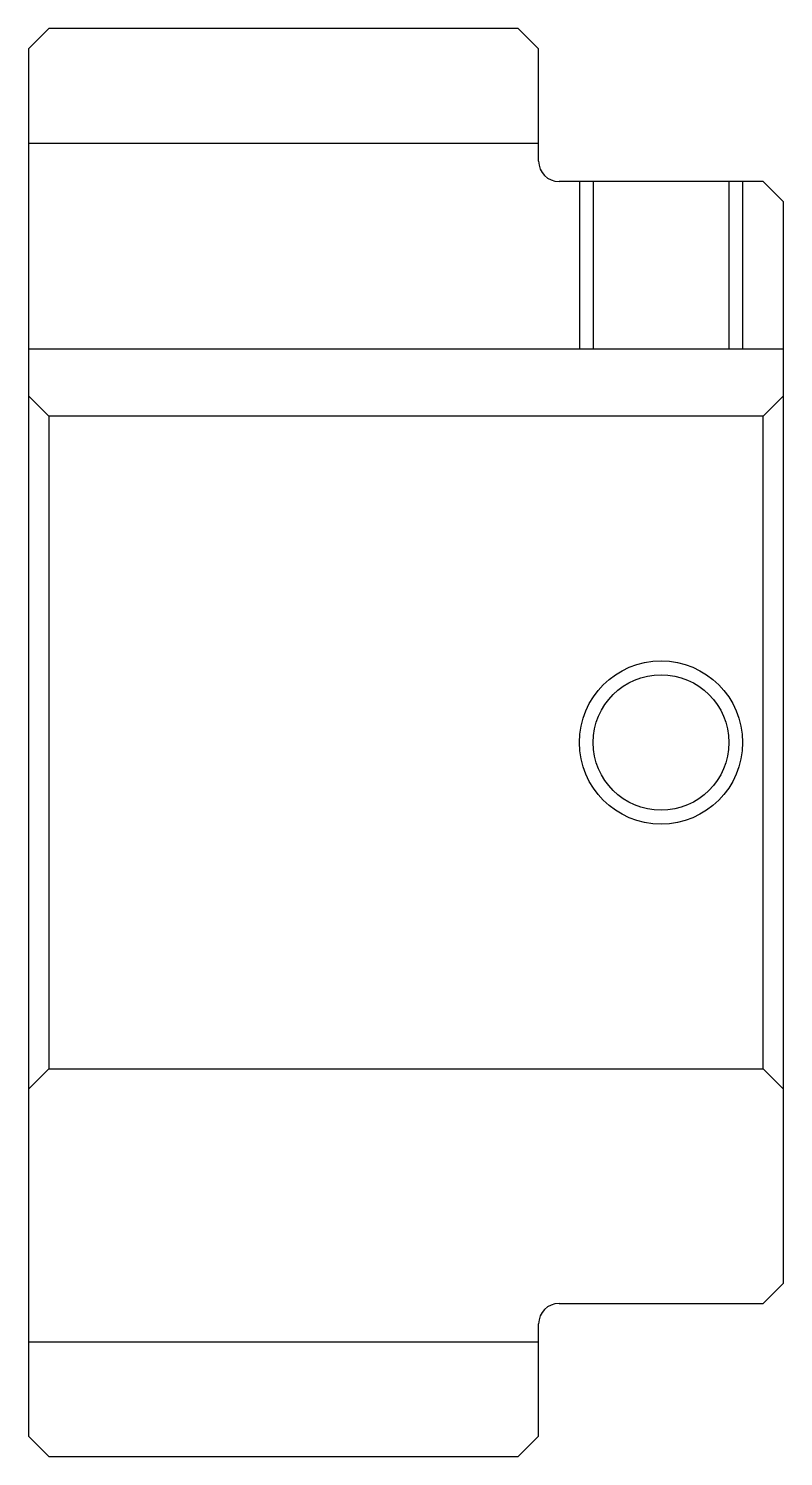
# Model space of a CAD drawing. Header units: metres. Extents: x 162 to 410, y 128 to 198.
# Drawn here: x 162 to 199, y 128 to 198 of the extents above.
import ezdxf

# ---------------------------------------------------------------- set-up
doc = ezdxf.new("R2010")
doc.units = ezdxf.units.M

msp = doc.modelspace()

# ---------------------------------------------------------------- linework, layer by layer
at = {"color": 4}
for p, q in [((162, 192.375), (187, 192.375)), ((162, 182.300003), (199, 182.300003)), ((198, 179), (199, 180)), ((163, 179), (163, 147)), ((198, 147), (199, 146)), ((162, 133.625), (187, 133.625))]:
    msp.add_line(p, q, dxfattribs=at)
for points in [[(187, 191.5), (187, 197), (186, 198), (163, 198), (162, 197), (162, 146)], [(188, 135.5), (198, 135.5), (199, 136.5), (199, 189.5), (198, 190.5), (188, 190.5)], [(189, 190.5), (189, 182.300003)], [(189.675003, 190.5), (189.675003, 182.300003)], [(196.324997, 190.5), (196.324997, 182.300003)], [(197, 190.5), (197, 182.300003)], [(162, 146), (163, 147), (198, 147), (198, 179), (163, 179), (162, 180)], [(162, 146), (162, 129), (163, 128), (186, 128), (187, 129), (187, 134.5)]]:
    msp.add_lwpolyline(points, dxfattribs=at)
at = {"color": 7}
msp.add_circle((193, 163), 4, dxfattribs=at)
at = {"color": 4}
msp.add_circle((193, 163), 3.325, dxfattribs=at)
for centre, start, end in [((188, 191.5), 180, 270), ((188, 134.5), 90, 180)]:
    msp.add_arc(centre, 1, start, end, dxfattribs=at)

doc.saveas('drawing.dxf')
